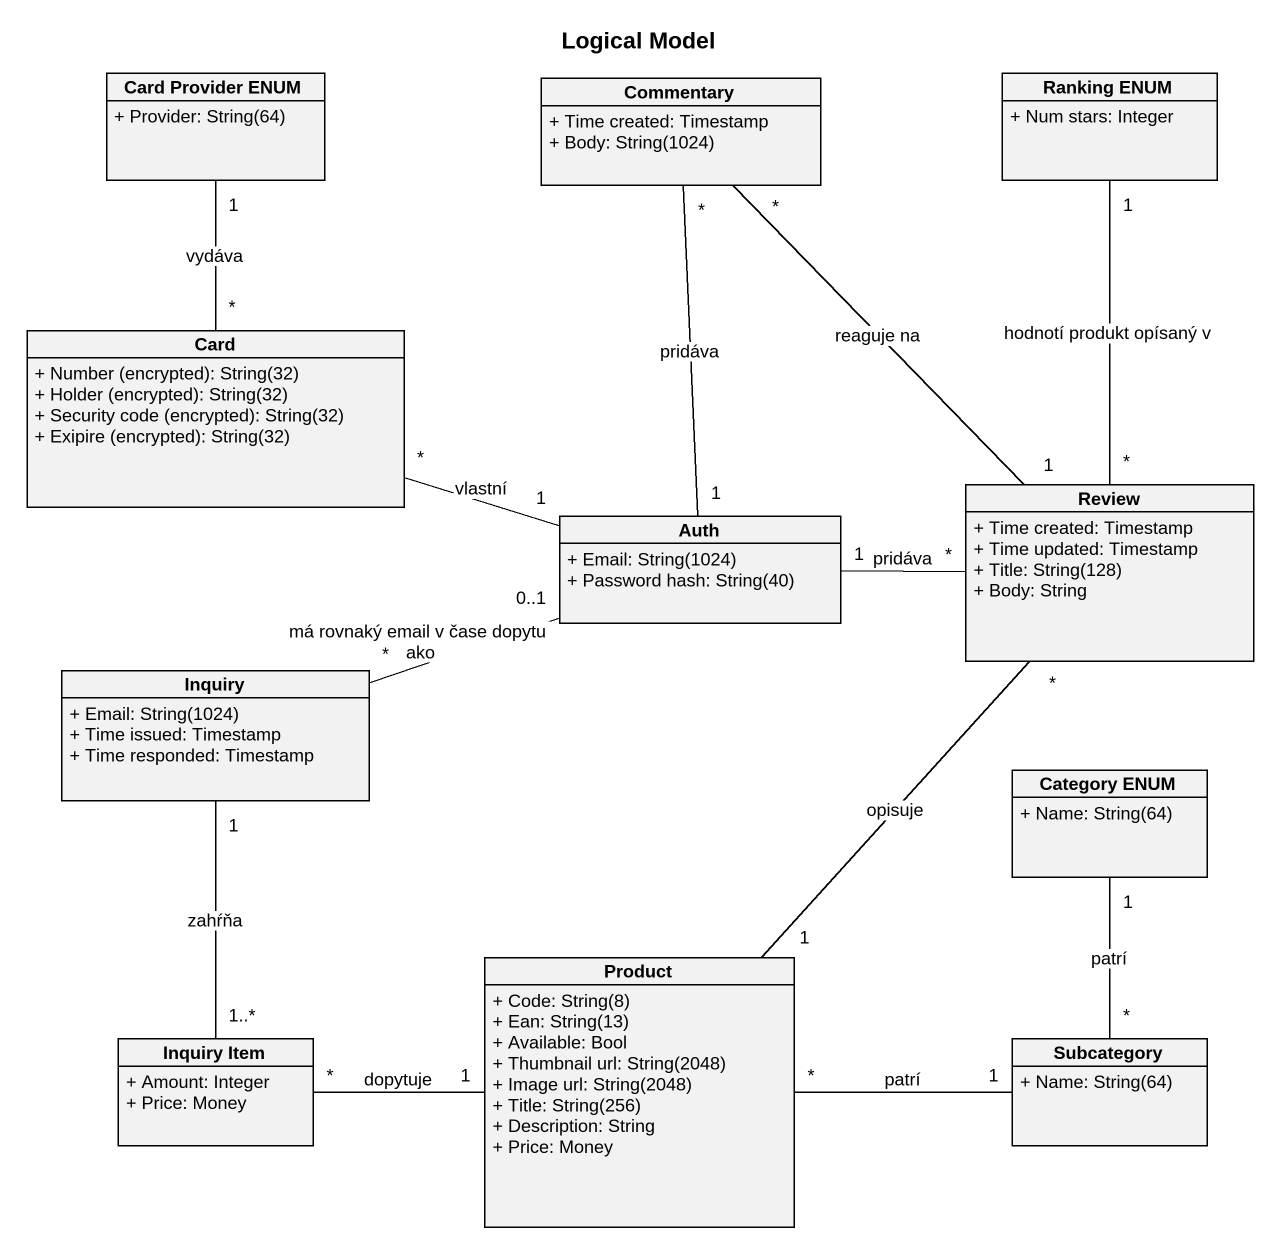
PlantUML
@startuml
title Logical Model
hide circle
hide empty members
skinparam classAttributeIconSize 0
class "Card Provider ENUM" as Card_Provider_ENUM {
  {field} + Provider: String(64)
}
class Commentary {
  + Time created: Timestamp
  {field} + Body: String(1024)
}
class "Ranking ENUM" as Ranking_ENUM {
  + Num stars: Integer
}
class "Card" as Card_ {
  {field} + Number (encrypted): String(32)
  {field} + Holder (encrypted): String(32)
  {field} + Security code (encrypted): String(32)
  {field} + Exipire (encrypted): String(32)
}
class Review {
  + Time created: Timestamp
  + Time updated: Timestamp
  {field} + Title: String(128)
  + Body: String
}
class Auth {
  {field} + Email: String(1024)
  {field} + Password hash: String(40)
}
class Inquiry {
  {field} + Email: String(1024)
  + Time issued: Timestamp
  + Time responded: Timestamp
}
class "Category ENUM" as Category_ENUM {
  {field} + Name: String(64)
}
class Product {
  {field} + Code: String(8)
  {field} + Ean: String(13)
  + Available: Bool
  {field} + Thumbnail url: String(2048)
  {field} + Image url: String(2048)
  {field} + Title: String(256)
  + Description: String
  + Price: Money
}
class "Inquiry Item" as Inquiry_Item {
  + Amount: Integer
  + Price: Money
}
class Subcategory {
  {field} + Name: String(64)
}
Card_Provider_ENUM "1" -- "*" Card_ : vydáva
Commentary "*" -- "1" Review : reaguje na
Commentary "*" -- "1" Auth : pridáva
Ranking_ENUM "1" -- "*" Review : hodnotí produkt opísaný v
Card_ "*" -right- "1" Auth : vlastní
Review "*" -- "1" Product : opisuje
Auth "1" -right- "*" Review : pridáva
Inquiry "*" -right- "0..1" Auth : má rovnaký email v čase dopytu ako
Inquiry "1" -- "1..*" Inquiry_Item : zahŕňa
Category_ENUM "1" -- "*" Subcategory : patrí
Product "*" -right- "1" Subcategory : patrí
Inquiry_Item "*" -right- "1" Product : dopytuje
@enduml
